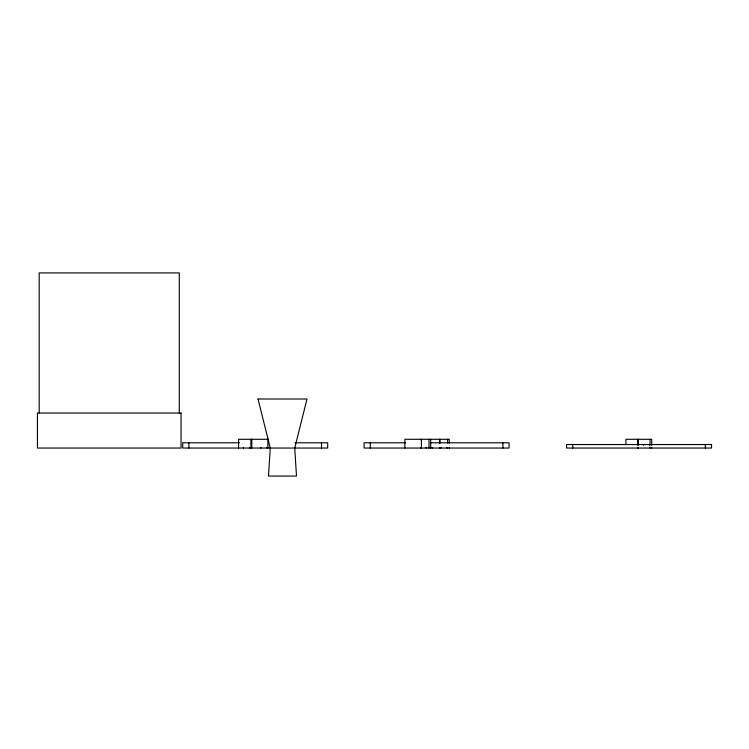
<?xml version="1.0" encoding="UTF-8"?>
<svg xmlns="http://www.w3.org/2000/svg" width="749" height="749" viewBox="0 0 749 749"><rect width="100%" height="100%" fill="white"/><g stroke="black" fill="none" stroke-linecap="round" stroke-linejoin="round"><path stroke-width="1.12" d="M257.965 399.011L306.996 399.011L294.741 448.042L296.492 476.064L268.47 476.064L270.267 448.042L258.012 399.011M268.526 439.288L238.566 439.288L238.566 448.042M239.558 442.79L182.709 442.79L182.709 448.042L327.697 448.042L327.697 442.79L294.909 442.79M405.733 442.79L364.098 442.79L364.098 448.042L509.086 448.042L509.086 442.79L430.319 442.79M705.361 444.541L705.361 448.042M651.742 445.309L651.742 439.288L625.921 439.288L625.921 444.766M651.742 447.499L651.742 448.042M650.048 439.288L650.048 445.309M650.048 447.499L650.048 448.042M649.58 444.541L649.58 445.196M643.391 444.541L643.391 445.196M638.064 439.288L638.064 445.309M638.064 447.499L638.064 448.042M637.914 439.288L637.914 445.309M637.914 447.499L637.914 448.042M572.751 444.541L572.751 448.042M502.897 442.79L502.897 448.042M449.278 443.118L449.278 439.288L404.872 439.288L404.872 448.042M449.278 447.499L449.278 448.042M447.584 439.288L447.584 443.118M447.584 447.499L447.584 448.042M447.116 447.387L447.116 448.042M440.927 447.387L440.927 448.042M439.991 439.288L439.991 443.118M439.991 447.499L439.991 448.042M439.532 439.288L439.532 443.118M439.532 447.499L439.532 448.042M432.257 447.387L432.257 448.042M430.684 439.288L430.684 448.042M428.999 439.288L428.999 448.042M426.069 447.387L426.069 448.042M421.406 439.288L421.406 448.042M420.947 439.288L420.947 439.841M420.947 447.499L420.947 448.042M370.287 442.79L370.287 448.042M321.508 442.79L321.508 448.042M267.889 439.288L267.889 448.042M267.056 447.387L267.056 448.042M260.858 447.387L260.858 448.042M251.804 439.288L251.804 448.042M250.896 439.288L250.896 448.042M249.539 447.387L249.539 448.042M243.35 447.387L243.35 448.042M188.898 442.79L188.898 448.042M179.292 413.027L179.292 272.936L39.201 272.936L39.201 413.027M181.043 413.027L37.45 413.027L37.45 448.042L181.043 448.042L181.043 413.027M711.55 444.541L566.562 444.541L566.562 448.042L711.55 448.042L711.55 444.541"/></g></svg>
